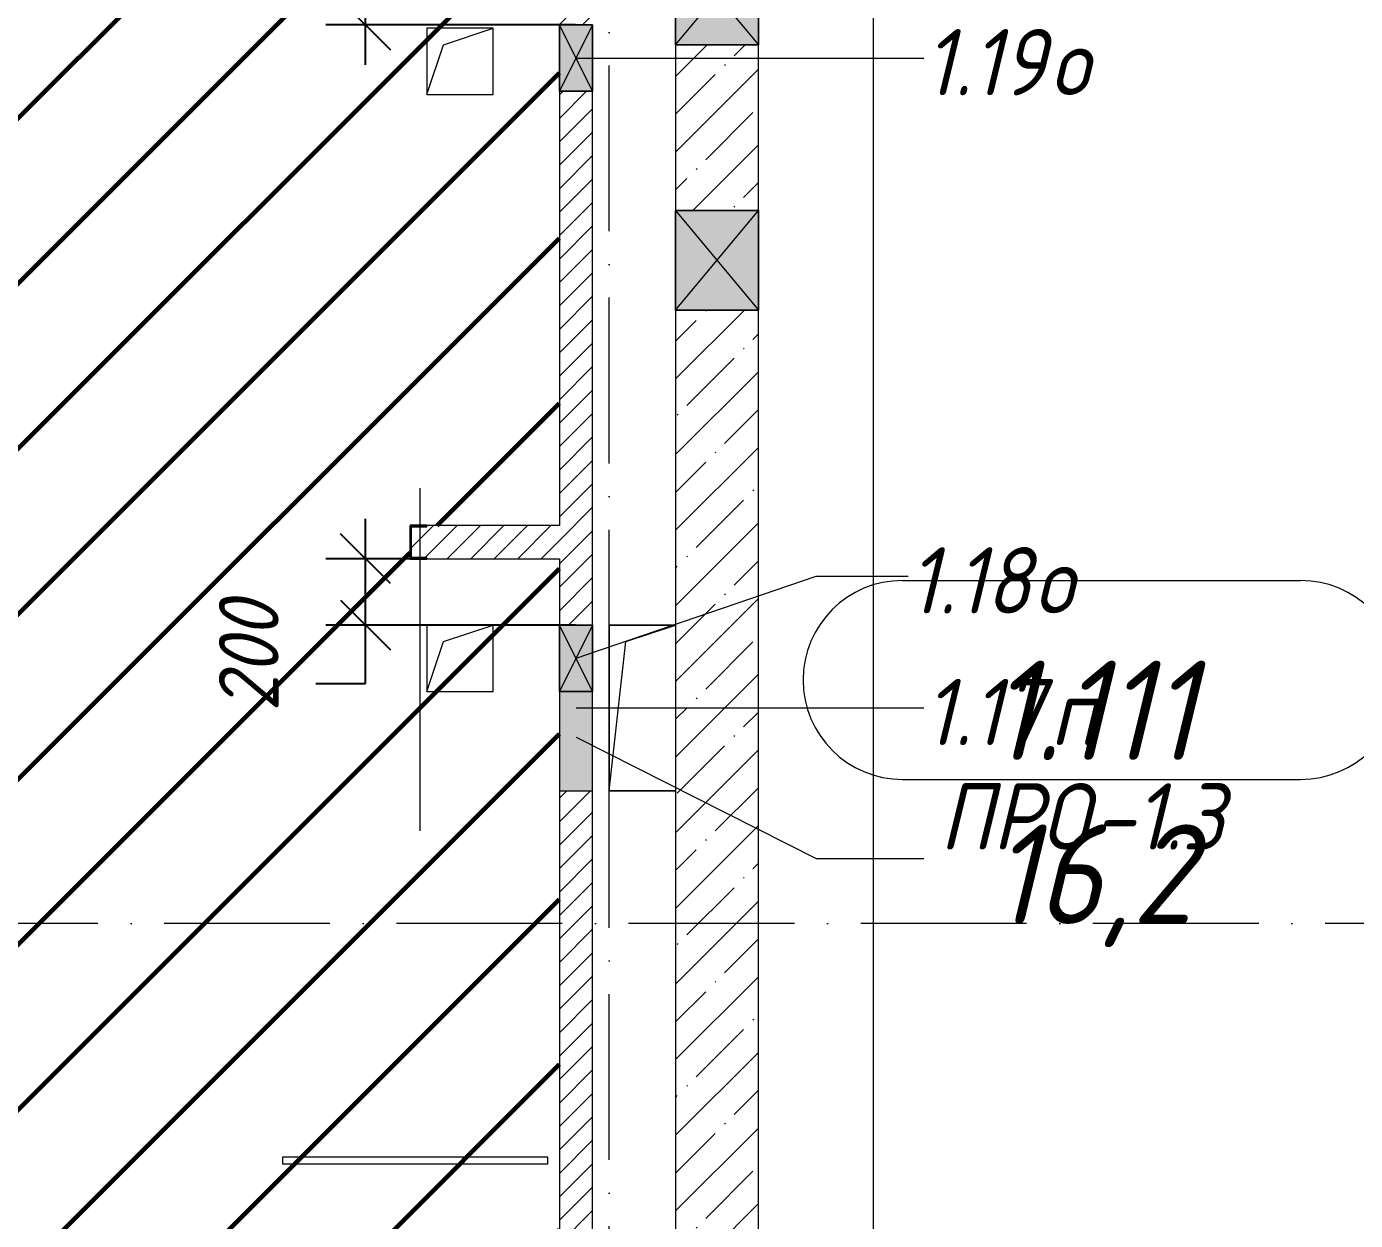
# Model space of a CAD drawing. Header units: millimetres. Extents: x -606178 to 312196, y -19338 to 632709.
# Drawn here: x -413137 to -409131, y 452730 to 456330 of the extents above; entities that cross this region are included whole.
import ezdxf

# ---------------------------------------------------------------- set-up
doc = ezdxf.new("R2010")
doc.units = ezdxf.units.MM
doc.linetypes.add('200_ШТРИХ_ш1п0_6_', pattern=[160, 100, -60])
doc.linetypes.add('50_200_ШТРИХ_1Т_ш5_п1_п1_', pattern=[700, 500, -100, 0, -100])
for name, color, linetype, lineweight in [('6.4.1) Окр пт с инж. ПТ2.16', 3, 'Continuous', 60), ('A-____-____-DIMS', 7, 'Continuous', 9), ('A-DETL-GENF-OTLN', 7, 'Continuous', 9), ('A-FLOR-____-OTLN', 7, 'Continuous', 9), ('A-GENM-____-IDEN', 7, 'Continuous', 9), ('A-GENM-____-MCUT', 7, 'Continuous', 25), ('A-GENM-____-OTLN', 7, 'Continuous', 9), ('A-GENM-____-OTLN-1', 7, 'Continuous', 25), ('A-GLAZ-____-IDEN', 7, 'Continuous', 9), ('A-GLAZ-____-OTLN', 7, 'Continuous', 9), ('A-WALL-____-MCUT-1', 7, 'Continuous', 9), ('A-WALL-____-PATT-1', 7, 'Continuous', 9), ('A-WALL-FNSH-MCUT-1', 7, 'Continuous', 9), ('S-GRID-____-OTLN-1', 7, '50_200_ШТРИХ_1Т_ш5_п1_п1_', 9)]:
    doc.layers.add(name, color=color, linetype=linetype, lineweight=lineweight)
for name, color, linetype, lineweight, true_color in [('A-AREA-IDEN-1', 7, 'Continuous', 9, 0x000000), ('A-DETL-GENF-OTLN-4', 9, '200_ШТРИХ_ш1п0_6_', 9, 0x808080), ('A-DETL-GENF-OTLN-5', 7, 'Continuous', 5, 0xc0c0c0), ('A-GLAZ-____-OTLN-1', 7, 'Continuous', 9, 0xc0c0c0), ('G-____-____-SYMB-1', 9, 'Continuous', 9, 0x808080)]:
    doc.layers.add(name, color=color, linetype=linetype, lineweight=lineweight, true_color=true_color)
doc.styles.add('ISOCPEUR_I', font='isocpeui.ttf', dxfattribs={"width": 0.9, "height": 2.5})
doc.styles.add('ISOCPEUR_I_10', font='isocpeui.ttf', dxfattribs={"width": 0.9, "height": 180})
doc.styles.add('ISOCPEUR_I_9', font='isocpeui.ttf', dxfattribs={"width": 0.9, "height": 250})
doc.dimstyles.new('ISO-1_8_0_9К_СРЕДНИЙ_Кладочные_3', dxfattribs={"dimscale": 304.8, "dimtxt": 179.276612, "dimasz": 0.492126, "dimexe": 0.393701, "dimexo": 0, "dimgap": 0, "dimtad": 1, "dimdec": 3, "dimrnd": 0.001, "dimdsep": 46, "dimtxsty": 'ISOCPEUR_I_10', "dimblk1": 'OBLIQUE', "dimblk2": 'OBLIQUE', "dimsah": 1, "dimcen": 0.09, "dimdle": 0.393701, "dimazin": 0, "dimtfac": 1, "dimtdec": 4, "dimtix": 1, "dimtmove": 0, "dimatfit": 3, "dimfxl": 1, "dimtvp": 1, "dimtolj": 1, "dimtzin": 0, "dimarcsym": 2})
doc.dimstyles.new('ISO-1_8_0_9К_СРЕДНИЙ_Кладочные_4', dxfattribs={"dimscale": 304.8, "dimtxt": 179.276612, "dimasz": 0.492126, "dimexe": 0.393701, "dimexo": 0, "dimgap": 0, "dimtad": 1, "dimdec": 3, "dimrnd": 0.001, "dimdsep": 46, "dimtxsty": 'ISOCPEUR_I_10', "dimblk1": 'OBLIQUE', "dimblk2": 'OBLIQUE', "dimsah": 1, "dimcen": 0.09, "dimdle": 0.393701, "dimazin": 0, "dimtfac": 1, "dimtdec": 4, "dimtix": 1, "dimtmove": 1, "dimatfit": 3, "dimfxl": 1, "dimtvp": 1, "dimtolj": 1, "dimtzin": 0, "dimarcsym": 2})
pattern_1 = [(45, (-425830.77, 451794.26), (-35.35534, 35.35534), [])]

# ---------------------------------------------------------------- blocks, each defined once
blk = doc.blocks.new('154_Фахверк_СКБ_Швеллер - Тип_100_4010-27789772-АР1_План отверстий 1 этажа в осях 1-64_А-ГГ')
at = {"layer": 'A-GENM-____-MCUT'}
for p, q in [((175, 50), (125, 50)), ((125, 50), (125, -50)), ((128, 47), (175, 47)), ((128, -47), (128, 47)), ((175, 47), (175, 50)), ((125, -50), (175, -50)), ((175, -47), (128, -47)), ((175, -50), (175, -47))]:
    blk.add_line(p, q, dxfattribs=at)
blk = doc.blocks.new('AR_Отверстие Ниша - Лючок-32401514-АР1_План отверстий 1 этажа в осях 1-64_А-ГГ')
at = {"layer": 'A-GLAZ-____-OTLN'}
blk.add_hatch(color=256, dxfattribs=at).paths.add_polyline_path([(250, 50), (-50, 50), (-50, -50), (250, -50)], flags=0)
for p, q in [((250, 50), (-50, 50)), ((250, -50), (250, 50)), ((-50, -50), (250, -50))]:
    blk.add_line(p, q, dxfattribs=at)
blk = doc.blocks.new('AR_Отверстие прямоугольное _в стене_ - AR_Отверстие прямоугольное _в стене__ВК-32401327-АР1_План отверстий 1 этажа в осях 1-64_А-ГГ')
at = {"layer": 'A-GLAZ-____-OTLN'}
blk.add_hatch(color=256, dxfattribs=at).paths.add_polyline_path([(-100, -50), (100, -50), (100, 50), (-100, 50)], flags=0)
at = {"layer": 'A-DETL-GENF-OTLN'}
for p, q in [((-100, -50), (-100, 50)), ((-100, 50), (100, 50)), ((100, 50), (-100, -50)), ((-100, 50), (100, -50)), ((100, 50), (-100, 50)), ((-100, 50), (-100, -50)), ((100, 50), (100, -50)), ((100, -50), (100, 50)), ((100, -50), (-100, -50)), ((-100, -50), (100, -50))]:
    blk.add_line(p, q, dxfattribs=at)
blk = doc.blocks.new('AR_Отверстие прямоугольное _в стене_ - AR_Отверстие прямоугольное _в стене__ВК-32401483-АР1_План отверстий 1 этажа в осях 1-64_А-ГГ')
at = {"layer": 'A-GLAZ-____-OTLN'}
blk.add_hatch(color=256, dxfattribs=at).paths.add_polyline_path([(100, 50), (-100, 50), (-100, -50), (100, -50)], flags=0)
at = {"layer": 'A-DETL-GENF-OTLN'}
for p, q in [((-100, -50), (-100, 50)), ((-100, 50), (100, 50)), ((100, 50), (-100, -50)), ((-100, 50), (100, -50)), ((100, 50), (-100, 50)), ((-100, 50), (-100, -50)), ((100, 50), (100, -50)), ((100, -50), (100, 50)), ((100, -50), (-100, -50)), ((-100, -50), (100, -50))]:
    blk.add_line(p, q, dxfattribs=at)
blk = doc.blocks.new('AR_Отверстие прямоугольное _в плите_ - AR_Отверстие прямоугольное _в плите_-30459597-АР1_План отверстий 1 этажа в осях 1-64_А-ГГ')
at = {"layer": 'A-GENM-____-OTLN'}
for p, q in [((100, 100), (-100, 100)), ((-100, 100), (-100, -100)), ((-50, 50), (100, 100)), ((100, -100), (100, 100)), ((-100, -100), (-50, 50)), ((-100, -100), (100, -100))]:
    blk.add_line(p, q, dxfattribs=at)
blk = doc.blocks.new('AR_Отверстие прямоугольное _в плите_ - AR_Отверстие прямоугольное _в плите_-V158-АР1_План отверстий 1 этажа в осях 1-64_А-ГГ')
at = {"layer": 'A-GENM-____-OTLN'}
for p, q in [((100, 250), (-100, 250)), ((-100, 250), (-100, -250)), ((-50, 200), (100, 250)), ((-100, -250), (-50, 200)), ((-100, -250), (100, -250))]:
    blk.add_line(p, q, dxfattribs=at)
blk = doc.blocks.new('AR_Отверстие прямоугольное _в стене__БезПР - AR_Отверстие прямоугольное _в стене__БезПР-30460031-АР1_План отверстий 1 этажа в осях 1-64_А-ГГ')
at = {"layer": 'A-GLAZ-____-OTLN-1'}
blk.add_hatch(color=256, dxfattribs=at).paths.add_polyline_path([(-150, -125), (150, -125), (150, 125), (-150, 125)], flags=0)
at = {"layer": 'A-DETL-GENF-OTLN'}
for p, q in [((-150, -125), (-150, 125)), ((-150, 125), (150, 125)), ((150, 125), (-150, -125)), ((-150, 125), (150, -125)), ((150, 125), (-150, 125)), ((-150, 125), (-150, -125)), ((150, 125), (150, -125)), ((150, -125), (150, 125)), ((150, -125), (-150, -125)), ((-150, -125), (150, -125))]:
    blk.add_line(p, q, dxfattribs=at)
at = {"layer": 'A-GLAZ-____-OTLN'}
blk.add_line((150, 125), (-150, 125), dxfattribs=at)
blk = doc.blocks.new('DET_L_Имитация разреза_ISO2-5 - Влево-29860294-АР1_План отверстий 1 этажа в осях 1-64_А-ГГ')
at = {"layer": 'A-DETL-GENF-OTLN-5'}
blk.add_line((143.1, 0), (1176.9, 0), dxfattribs=at)
blk = doc.blocks.new('_Oblique')
at = {"color": 0, "linetype": 'ByBlock', "lineweight": -2}
blk.add_line((-0.5, -0.5), (0.5, 0.5), dxfattribs=at)
blk = doc.blocks.new('*D4261')
at = {"layer": 'A-____-____-DIMS', "color": 0, "lineweight": -2, "transparency": 16777216}
for p, q in [((-412115.5, 456215.3), (-412115.5, 457195.3)), ((-411504.3, 457075.3), (-412235.5, 457075.3)), ((-411482.8, 456335.3), (-412235.5, 456335.3))]:
    blk.add_line(p, q, dxfattribs=at)
at = {"layer": 'Defpoints', "color": 0, "transparency": 16777216}
for p in [(-412115.5, 457075.3), (-411504.3, 457075.3), (-411482.8, 456335.3)]:
    blk.add_point(p, dxfattribs=at)
at = {"layer": 'A-____-____-DIMS', "color": 0, "lineweight": -2, "transparency": 16777216, "xscale": 150, "yscale": 150, "zscale": 150}
for p, rotation in [((-412115.5, 457075.3), 90), ((-412115.5, 456335.3), 270)]:
    blk.add_blockref('_Oblique', p, dxfattribs=dict(at, rotation=rotation))
at = {"layer": 'A-____-____-DIMS', "color": 0, "transparency": 16777216, "insert": (-412206.7, 456705.3), "char_height": 180, "width": 426.127, "attachment_point": 5, "rotation": 90, "style": 'ISOCPEUR_I_10'}
blk.add_mtext('\\A1;740', dxfattribs=at)
blk = doc.blocks.new('*D4263')
at = {"layer": 'A-____-____-DIMS', "color": 0, "lineweight": -2, "transparency": 16777216}
for p, q in [((-412115.5, 454405.3), (-412115.5, 454845.3)), ((-411980.8, 454725.3), (-412235.5, 454725.3)), ((-411482.1, 454525.3), (-412235.5, 454525.3)), ((-412115.5, 454348.8), (-412115.5, 454525.3)), ((-412265.5, 454348.8), (-412115.5, 454348.8))]:
    blk.add_line(p, q, dxfattribs=at)
at = {"layer": 'Defpoints', "color": 0, "transparency": 16777216}
for p in [(-412115.5, 454725.3), (-411980.8, 454725.3), (-411482.1, 454525.3)]:
    blk.add_point(p, dxfattribs=at)
at = {"layer": 'A-____-____-DIMS', "color": 0, "lineweight": -2, "transparency": 16777216, "xscale": 150, "yscale": 150, "zscale": 150}
for p, rotation in [((-412115.5, 454725.3), 90), ((-412115.5, 454525.3), 270)]:
    blk.add_blockref('_Oblique', p, dxfattribs=dict(at, rotation=rotation))
at = {"layer": 'A-____-____-DIMS', "color": 0, "transparency": 16777216, "insert": (-412557.6, 454264), "char_height": 180, "width": 409.578, "attachment_point": 1, "rotation": 90, "line_spacing_factor": 1.149209, "style": 'ISOCPEUR_I_10'}
blk.add_mtext('\\A1;200', dxfattribs=at)
blk = doc.blocks.new('AAR_СКБ_Марка_помещения_1_5 ммп - Номер _ Площадь-27962135-АИ_План этажа_Стены_1')
at = {"layer": 'A-AREA-IDEN-1'}
for p, q in [((-2.987, 3), (3.013, 3)), ((-2.987, 0), (3.013, 0))]:
    blk.add_line(p, q, dxfattribs=at)
for centre, start, end in [((-2.987, 1.5), 90, 270), ((3.013, 1.5), 270, 90)]:
    blk.add_arc(centre, 1.5, start, end, dxfattribs=at)

msp = doc.modelspace()

# ---------------------------------------------------------------- hatches: boundary and pattern name
at = {"layer": '6.4.1) Окр пт с инж. ПТ2.16'}
h = msp.add_hatch(dxfattribs=at)
h.set_pattern_fill('ANSI31', color=256, scale=111)
h.paths.add_polyline_path([(-411530.7712, 454025.3011), (-411530.7712, 454325.3011), (-411530.7712, 454525.3011), (-411530.7712, 454725.3011), (-411930.7712, 454725.3011), (-411980.7712, 454725.3011), (-411980.7712, 454825.3011), (-411930.7712, 454825.3011), (-411530.7712, 454825.3011), (-411530.7712, 456135.3011), (-411530.7712, 456335.3011), (-411530.7712, 456775.3011), (-411530.7712, 457075.3011), (-411530.7712, 457675.3011), (-411855.7712, 457675.3011), (-411855.7712, 457669.3011), (-411930.7712, 457669.3011), (-411930.7712, 457675.3011), (-412430.7712, 457675.3011), (-412730.7712, 457675.3011), (-413080.7712, 457675.3011), (-413080.7712, 457669.3011), (-413155.7712, 457669.3011), (-413180.7712, 457669.5511), (-413180.7712, 454975.3011), (-413180.7712, 454725.3011), (-415330.7712, 454725.3011), (-415330.7712, 452775.3011), (-415330.7712, 452375.3011), (-415330.7712, 452325.3011), (-415330.7712, 451995.3011), (-415330.7712, 451795.3011), (-415330.7712, 450375.3011), (-414930.7712, 450375.3011), (-414230.7712, 450375.3011), (-414230.7712, 450125.3011), (-413105.7712, 450125.3011), (-413105.7712, 450131.3011), (-413030.7712, 450131.3011), (-413030.7712, 450125.3011), (-412030.7712, 450125.3011), (-412030.7712, 450131.3011), (-411955.7712, 450131.3011), (-411630.7712, 450127.5868), (-411630.7712, 450225.3011), (-411530.7712, 450225.3011), (-411530.7712, 452275.3011), (-411530.7712, 452325.3011)])
at = {"layer": 'A-WALL-____-PATT-1'}
h = msp.add_hatch(dxfattribs=at)
h.set_pattern_fill('FP_5', color=256, style=0, pattern_type=2)
h.set_pattern_definition(pattern_1)
h.paths.add_polyline_path([(-411530.7712, 450125.3011), (-411430.7712, 450125.3011), (-411430.7712, 452275.3011), (-411433.7712, 452275.3011), (-411433.7712, 452322.3011), (-411527.7712, 452322.3011), (-411527.7712, 452275.3011), (-411530.7712, 452275.3011), (-411530.7712, 450375.3011)], flags=0)
h.paths.add_polyline_path([(-411433.7712, 452325.3011), (-411430.7712, 452325.3011), (-411430.7712, 454025.3011), (-411530.7712, 454025.3011), (-411530.7712, 452325.3011), (-411478.5973, 452325.3011)], flags=0)
h.paths.add_polyline_path([(-411526.4234, 454525.3011), (-411430.7712, 454525.3011), (-411430.7712, 456135.3011), (-411530.7712, 456135.3011), (-411530.7712, 454525.3011)], flags=0)
h.paths.add_polyline_path([(-411476.1949, 456335.3011), (-411430.7712, 456335.3011), (-411430.7712, 456775.3011), (-411530.7712, 456775.3011), (-411530.7712, 456335.3011), (-411477.7887, 456335.3011)], flags=0)
h.paths.add_polyline_path([(-411430.7712, 457075.3011), (-411430.7712, 457675.3011), (-411530.7712, 457675.3011), (-411530.7712, 457075.3011), (-411451.1102, 457075.3011)], flags=0)
h = msp.add_hatch(dxfattribs=at)
h.set_pattern_fill('FP_27', color=256, style=0, pattern_type=2)
h.set_pattern_definition([(45, (-425830.77, 451794.26), (-114.0493, 114.0493), []), (45, (-425716.72, 451794.26), (-114.0493, 114.0493), [201.612, -40.322, 3.353, -36.97])])
h.paths.add_polyline_path([(-411180.7712, 450375.3011), (-410930.7712, 450375.3011), (-410930.7712, 455475.3011), (-411180.7712, 455475.3011), (-411180.7712, 450808.7571)], flags=0)
h.paths.add_polyline_path([(-411180.7712, 455775.3011), (-410930.7712, 455775.3011), (-410930.7712, 456275.3011), (-411180.7712, 456275.3011), (-411180.7712, 455968.7211)], flags=0)
h.paths.add_polyline_path([(-411180.7712, 456575.3011), (-410930.7712, 456575.3011), (-410930.7712, 457375.3011), (-411180.7712, 457375.3011)], flags=0)
h = msp.add_hatch(dxfattribs=at)
h.set_pattern_fill('FP_5', color=256, style=0, pattern_type=2)
h.set_pattern_definition(pattern_1)
h.paths.add_polyline_path([(-411530.7712, 454725.3011), (-411530.7712, 454825.3011), (-411930.7712, 454825.3011), (-411930.7712, 454822.3011), (-411977.7712, 454822.3011), (-411977.7712, 454728.3011), (-411930.7712, 454728.3011), (-411930.7712, 454725.3011), (-411706.007, 454725.3011)], flags=0)

# ---------------------------------------------------------------- linework, layer by layer
at = {"layer": 'A-FLOR-____-OTLN'}
for p, q in [((-411380.7712, 454525.3011), (-411180.7712, 454525.3011)), ((-411380.7712, 454025.3011), (-411380.7712, 454525.3011)), ((-411180.7712, 454025.3011), (-411380.7712, 454025.3011))]:
    msp.add_line(p, q, dxfattribs=at)
at = {"layer": 'A-GENM-____-IDEN'}
for p, q in [((-411480.7712, 454187.4373), (-410756.6801, 453820.9294)), ((-410756.6801, 453820.9294), (-410431.65, 453820.9294))]:
    msp.add_line(p, q, dxfattribs=at)
at = {"layer": 'A-GLAZ-____-IDEN'}
for p, q in [((-411480.7712, 456235.3011), (-410431.65, 456235.3753)), ((-411480.7712, 454425.3011), (-410756.6801, 454672.3753)), ((-410756.6801, 454672.3753), (-410479.35, 454672.3753)), ((-411480.7712, 454275.3011), (-410431.65, 454275.3753))]:
    msp.add_line(p, q, dxfattribs=at)
at = {"layer": 'A-WALL-____-MCUT-1'}
for p, q in [((-411180.7712, 456275.3011), (-411180.7712, 455775.3011)), ((-410930.7712, 455775.3011), (-410930.7712, 456275.3011)), ((-411180.7712, 455475.3011), (-411180.7712, 450375.3011)), ((-410930.7712, 450375.3011), (-410930.7712, 455475.3011))]:
    msp.add_line(p, q, dxfattribs=at)
at = {"layer": 'A-WALL-FNSH-MCUT-1'}
for p, q in [((-411530.7712, 456135.3011), (-411530.7712, 454825.3011)), ((-411430.7712, 454525.3011), (-411430.7712, 456135.3011)), ((-411530.7712, 454825.3011), (-411930.7712, 454825.3011)), ((-411930.7712, 454725.3011), (-411530.7712, 454725.3011)), ((-411530.7712, 454725.3011), (-411530.7712, 454525.3011)), ((-411530.7712, 454025.3011), (-411530.7712, 452325.3011)), ((-411430.7712, 452325.3011), (-411430.7712, 454025.3011)), ((-411565.7712, 452920.3011), (-412365.7712, 452920.3011)), ((-412365.7712, 452920.3011), (-412365.7712, 452900.3011)), ((-411565.7712, 452900.3011), (-411565.7712, 452920.3011)), ((-412365.7712, 452900.3011), (-411565.7712, 452900.3011))]:
    msp.add_line(p, q, dxfattribs=at)
at = {"layer": 'G-____-____-SYMB-1'}
msp.add_line((-410584.5002, 501859.166), (-410584.5002, 447123.2799), dxfattribs=at)
at = {"layer": 'S-GRID-____-OTLN-1'}
for p, q in [((-411380.7712, 447311.6528), (-411380.7712, 501675.2188)), ((-321909.7115, 453625.3011), (-430499.5414, 453625.3011))]:
    msp.add_line(p, q, dxfattribs=at)

# ---------------------------------------------------------------- block references
at = {"layer": 'A-AREA-IDEN-1', "xscale": 199.9999999999999, "yscale": 199.9999999999999, "zscale": 199.9999999999999}
msp.add_blockref('AAR_СКБ_Марка_помещения_1_5 ммп - Номер _ Площадь-27962135-АИ_План этажа_Стены_1', (-409898.8297, 454059.6278), dxfattribs=at)
at = {"layer": 'A-DETL-GENF-OTLN-4', "rotation": 270.0000000000005}
msp.add_blockref('DET_L_Имитация разреза_ISO2-5 - Влево-29860294-АР1_План отверстий 1 этажа в осях 1-64_А-ГГ', (-411951.8462, 455081.174), dxfattribs=at)
at = {"layer": 'A-GENM-____-OTLN'}
for name, p in [('AR_Отверстие прямоугольное _в плите_ - AR_Отверстие прямоугольное _в плите_-30459597-АР1_План отверстий 1 этажа в осях 1-64_А-ГГ', (-411830.7712, 456225.3011)), ('AR_Отверстие прямоугольное _в плите_ - AR_Отверстие прямоугольное _в плите_-30459597-АР1_План отверстий 1 этажа в осях 1-64_А-ГГ', (-411830.7712, 454425.3011)), ('AR_Отверстие прямоугольное _в плите_ - AR_Отверстие прямоугольное _в плите_-V158-АР1_План отверстий 1 этажа в осях 1-64_А-ГГ', (-411280.7712, 454275.3011))]:
    msp.add_blockref(name, p, dxfattribs=at)
at = {"layer": 'A-GENM-____-OTLN-1'}
msp.add_blockref('154_Фахверк_СКБ_Швеллер - Тип_100_4010-27789772-АР1_План отверстий 1 этажа в осях 1-64_А-ГГ', (-412105.7712, 454775.3011), dxfattribs=at)
at = {"layer": 'A-GLAZ-____-OTLN'}
for name, p, rotation in [('AR_Отверстие прямоугольное _в стене__БезПР - AR_Отверстие прямоугольное _в стене__БезПР-30460031-АР1_План отверстий 1 этажа в осях 1-64_А-ГГ', (-411055.7712, 456425.3011), 89.99999999999991), ('AR_Отверстие прямоугольное _в стене_ - AR_Отверстие прямоугольное _в стене__ВК-32401327-АР1_План отверстий 1 этажа в осях 1-64_А-ГГ', (-411480.7712, 456235.3011), 269.9999999999997), ('AR_Отверстие прямоугольное _в стене__БезПР - AR_Отверстие прямоугольное _в стене__БезПР-30460031-АР1_План отверстий 1 этажа в осях 1-64_А-ГГ', (-411055.7712, 455625.3011), 89.99999999999991), ('AR_Отверстие прямоугольное _в стене_ - AR_Отверстие прямоугольное _в стене__ВК-32401483-АР1_План отверстий 1 этажа в осях 1-64_А-ГГ', (-411480.7712, 454425.3011), 269.9999999999997), ('AR_Отверстие Ниша - Лючок-32401514-АР1_План отверстий 1 этажа в осях 1-64_А-ГГ', (-411480.7712, 454275.3011), 269.9999999999997)]:
    msp.add_blockref(name, p, dxfattribs=dict(at, rotation=rotation))

# ---------------------------------------------------------------- texts
at = {"layer": 'A-AREA-IDEN-1', "char_height": 300, "attachment_point": 8, "line_spacing_factor": 1.139951, "style": 'ISOCPEUR_I'}
for s, insert, width in [('\\pxqc,t8.46667,16.93333,25.4,33.86667,42.33333,50.8,59.26667,67.73333,76.2,84.66667,93.13333,101.6,110.06667,118.53333,127,135.46667,143.93333,152.4,160.86667,169.33333,177.8,186.26667,194.73333,203.2,211.66667,220.13333,228.6,237.06667,245.53333,254,262.46667,270.93333;{1.111}', (-409924.2587, 454117.9577), 742), ('\\pxqc,t8.46667,16.93333,25.4,33.86667,42.33333,50.8,59.26667,67.73333,76.2,84.66667,93.13333,101.6,110.06667,118.53333,127,135.46667,143.93333,152.4,160.86667,169.33333,177.8,186.26667,194.73333,203.2,211.66667,220.13333,228.6,237.06667,245.53333,254,262.46667,270.93333;{16,2}', (-409924.2587, 453554.0097), 702)]:
    msp.add_mtext(s, dxfattribs=dict(at, insert=insert, width=width))
at = {"layer": 'A-GENM-____-IDEN', "char_height": 200, "attachment_point": 1, "style": 'ISOCPEUR_I_9'}
for s, insert, width in [('ПРО', (-410384.5067, 454048.0455), 562.784625), ('-1.3', (-409920.1629, 454048.0455), 505.063125)]:
    msp.add_mtext(s, dxfattribs=dict(at, insert=insert, width=width))
at = {"layer": 'A-GLAZ-____-IDEN', "char_height": 200, "attachment_point": 1, "style": 'ISOCPEUR_I_9'}
for s, insert, width in [('1.19', (-410431.65, 456322.9899), 461.772), ('\\fISOCPEUR|b0|i1|c204|p34|;\\W.9;о', (-410050.65, 456322.9899), 158.734125), ('1.18', (-410479.35, 454759.9899), 461.772), ('\\fISOCPEUR|b0|i1|c204|p34|;\\W.9;о', (-410098.35, 454759.9899), 158.734125), ('1.17', (-410431.65, 454362.9899), 461.772), ('\\fISOCPEUR|b0|i1|c204|p34|;\\W.9;п', (-410050.65, 454362.9899), 158.734125)]:
    msp.add_mtext(s, dxfattribs=dict(at, insert=insert, width=width))

# ---------------------------------------------------------------- dimensions: what is measured, and where the dimension line sits
at = {"layer": 'A-____-____-DIMS'}
dim = msp.add_linear_dim(base=(-412115.5182, 457075.3011), p1=(-411482.7979, 456335.3011), p2=(-411504.2831, 457075.3011), angle=90, dimstyle='ISO-1_8_0_9К_СРЕДНИЙ_Кладочные_3', override={"dimpost": '<>', "dimfxl": 740.311837}, dxfattribs=at)
dim.commit()
dim.dimension.update_dxf_attribs({"geometry": '*D4261', "text_midpoint": (-412206.6773, 456705.3011)})
dim = msp.add_linear_dim(base=(-412115.5182, 454725.3011), p1=(-411482.1212, 454525.3011), p2=(-411980.7712, 454725.3011), angle=90, dimstyle='ISO-1_8_0_9К_СРЕДНИЙ_Кладочные_4', override={"dimpost": '<>', "dimfxl": 537.263225}, dxfattribs=at)
dim.commit()
dim.dimension.update_dxf_attribs({"geometry": '*D4263', "text_midpoint": (-412230.6803, 454348.8067), "dimtype": 160, "text_rotation": 90})

doc.saveas('drawing.dxf')
